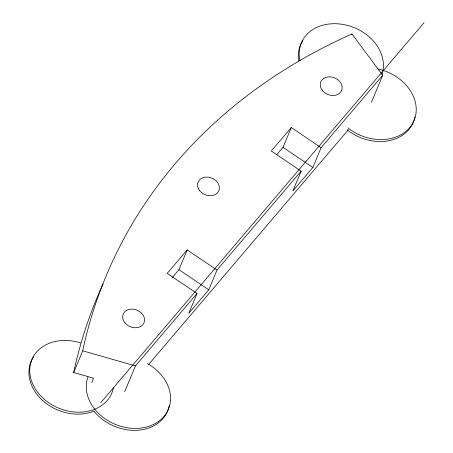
<?xml version="1.0" encoding="UTF-8"?>
<svg xmlns="http://www.w3.org/2000/svg" width="453" height="453" viewBox="0 0 453 453"><rect width="100%" height="100%" fill="white"/><g stroke="black" fill="none" stroke-linecap="round" stroke-linejoin="round"><path stroke-width="0.68" d="M91.761 382.609L93.584 378.238L73.669 372.525L82.712 350.792A666.992 529.868 22.6 0 1 350.497 34.621L351.987 33.958L382.683 75.294L371.449 102.282M124.683 391.754L135.441 365.911L197.027 293.521L167.214 273.374L187.185 249.892L217.004 270.039L208.765 289.829L188.793 313.306L197.027 293.521M172.14 277.683L178.952 269.682L187.185 249.892M276.687 154.801L283.04 147.327L291.279 127.542L321.092 147.689L312.859 167.474L292.881 190.956L301.12 171.166L271.302 151.019L291.279 127.542M351.607 34.864L351.987 33.958M100.702 402.774L424.093 22.65M217.004 270.039L301.12 171.166M321.092 147.689L382.683 75.294M148.601 364.518L348.397 129.671M82.712 350.792L135.441 365.911M283.04 147.327L312.859 167.474M178.952 269.682L208.765 289.829M300.016 60.844A43.329 34.422 22.6 0 1 342.728 24.388A43.329 34.422 22.6 0 1 381.975 74.49M298.821 60.866A43.329 34.422 22.6 0 1 302.791 40.527M377.615 68.93A43.329 34.422 22.6 0 1 413.289 122.146A43.329 34.422 22.6 0 1 347.978 127.876M414.903 117.004A43.329 34.422 22.6 0 1 347.168 129.818M147.44 363.595A43.329 34.422 22.6 0 1 167.083 411.907A43.329 34.422 22.6 0 1 114.133 423.872A43.329 34.422 22.6 0 1 87.939 377.038M169.303 405.214A43.329 34.422 22.6 0 1 138.097 430.214A43.329 34.422 22.6 0 1 93.913 411.098M113.46 387.66A43.329 34.422 22.6 0 1 64.462 410.146A43.329 34.422 22.6 0 1 30.51 363.77A43.329 34.422 22.6 0 1 80.713 342.938M93.901 411.165A43.329 34.422 22.6 0 1 42.678 400.514A43.329 34.422 22.6 0 1 33.664 356.749M73.669 372.525A666.992 529.868 22.6 0 1 103.131 283.878M322.559 90.634A11.268 8.952 22.6 0 0 341.358 91.047A11.268 8.952 22.6 0 0 329.705 76.857A11.268 8.952 22.6 0 0 322.559 90.634M199.807 190.843A11.268 8.952 22.6 0 0 218.606 191.257A11.268 8.952 22.6 0 0 206.953 177.061A11.268 8.952 22.6 0 0 199.807 190.843M124.977 322.887A11.268 8.952 22.6 0 0 143.771 323.3A11.268 8.952 22.6 0 0 132.117 309.105A11.268 8.952 22.6 0 0 124.977 322.887"/></g></svg>
